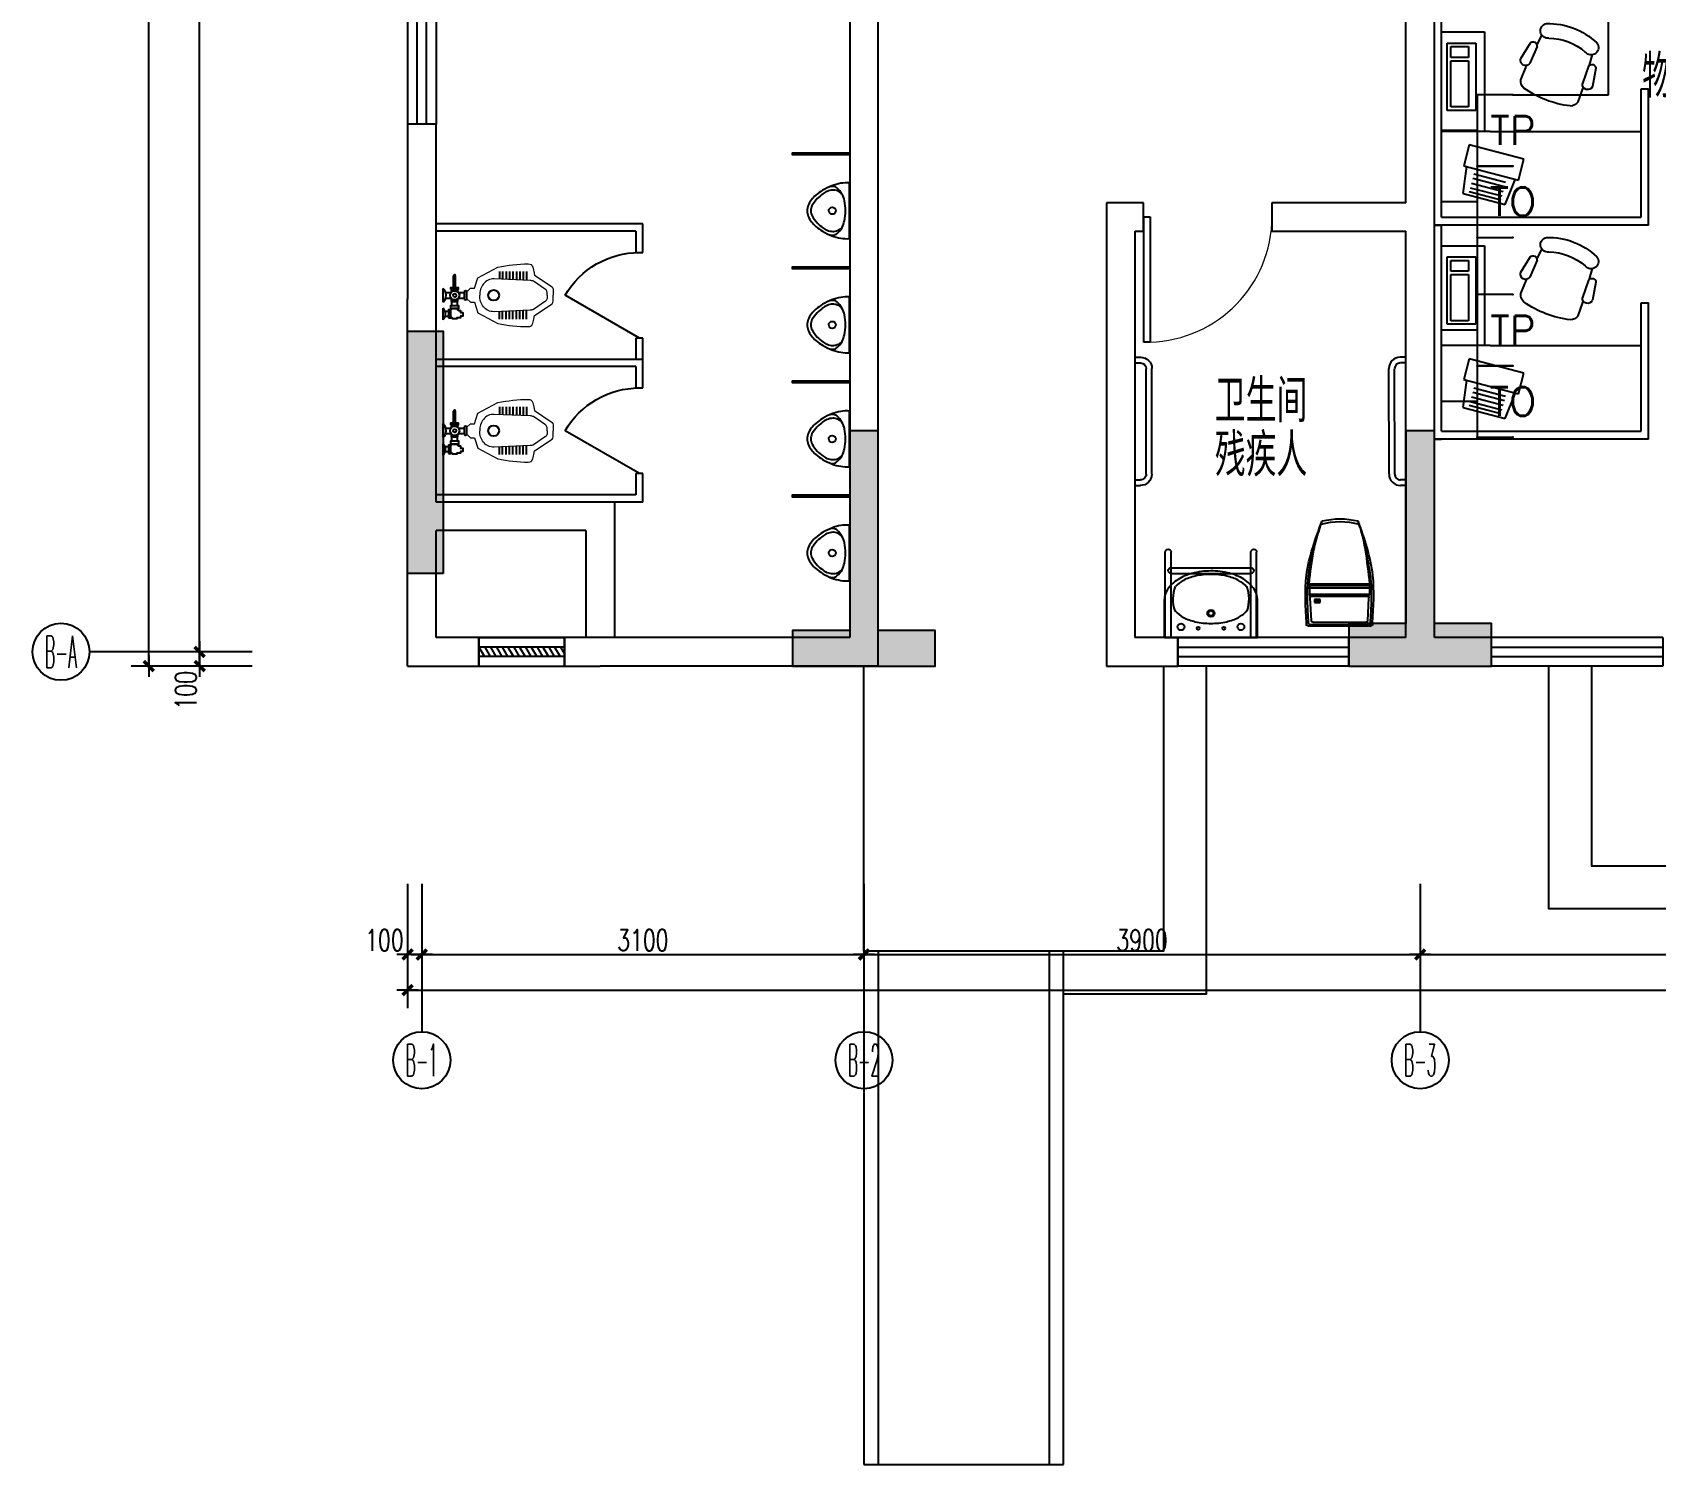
# Model space of a CAD drawing. Extents: x -41969 to 449372, y 65390 to 759577.
# Drawn here: x 63662 to 75042, y 697392 to 707436 of the extents above; entities that cross this region are included whole.
import ezdxf
from ezdxf.enums import TextEntityAlignment as Align

# ---------------------------------------------------------------- set-up
doc = ezdxf.new("R2010")
doc.units = 0
doc.header["$LTSCALE"] = 1000
doc.header["$MEASUREMENT"] = 0
doc.layers.add('74071 FF-SAN', color=4, linetype='Continuous', lineweight=20)
for name, color, linetype in [('AXIS_TEXT', 7, 'Continuous'), ('EQUIP-通讯', 241, 'Continuous'), ('IN-door', 2, 'Continuous'), ('jg新结构柱', 9, 'Continuous'), ('WALL', 7, 'Continuous'), ('WINDOW', 2, 'Continuous'), ('WINDOW_TEXT', 7, 'Continuous'), ('WIRE-照明', 120, 'Continuous'), ('卫生间洁具', 8, 'Continuous'), ('室外建筑', 8, 'Continuous'), ('标注', 1, 'Continuous'), ('装修家具', 8, 'Continuous')]:
    doc.layers.add(name, color=color, linetype=linetype)
doc.styles.add('_TCH_AXIS', font='COMPLEX', dxfattribs={"bigfont": 'GBCBIG'})
doc.styles.add('_TEL_DIM', font='SIMPLEX', dxfattribs={"width": 0.8, "height": 3.5, "bigfont": 'HZTXT'})
doc.styles.add('COMPLEX', font='complex_.ttf')
doc.styles.add('DIM_FONT', font='SIMPLEX', dxfattribs={"width": 0.7, "bigfont": 'GBCBIG'})
doc.styles.add('SIMPLEX', font='SIMPLEX.SHX')
doc.styles.get("Standard").update_dxf_attribs({"font": 'gbenor.shx', "bigfont": 'gbcbig.shx'})
doc.dimstyles.new('DIMN', dxfattribs={"dimtxt": 300, "dimasz": 1, "dimexe": 250, "dimexo": 0, "dimgap": 150, "dimtad": 1, "dimdec": 0, "dimzin": 0, "dimdsep": 46, "dimtxsty": 'DIM_FONT', "dimblk": '_DIMX', "dimcen": 0.09, "dimclrd": 1, "dimclrt": 7, "dimadec": 0, "dimazin": 0, "dimtfac": 1, "dimtdec": 0, "dimtix": 1, "dimtmove": 2, "dimatfit": 3, "dimldrblk": '_DIMX', "dimfxl": 0, "dimtolj": 1, "dimtzin": 0, "dimarcsym": 0})

# ---------------------------------------------------------------- blocks, each defined once
blk = doc.blocks.new('$DorLib2D$00000228')
at = {"color": 0}
blk.add_line((0.5, 0), (0, 0.866), dxfattribs=at)
blk.add_arc((0.5, 0), 1, 120, 180, dxfattribs=at)
blk = doc.blocks.new('A$C6CAE1B6A')
at = {"color": 8}
for p, q in [((186, 387), (186, 325)), ((209, 387), (209, 326)), ((233, 387), (233, 327)), ((257, 387), (257, 328)), ((281, 387), (281, 329)), ((305, 387), (305, 330)), ((329, 387), (329, 331)), ((353, 387), (353, 332)), ((376, 387), (376, 333)), ((732, 361), (716, 361)), ((755, 366), (732, 366)), ((770, 391), (770, 311)), ((664, 240), (622, 240)), ((753, 240), (714, 240)), ((732, 338), (716, 338)), ((755, 331), (732, 331)), ((770, 268), (770, 172)), ((186, 53), (186, 115)), ((209, 53), (209, 114)), ((663, 201), (622, 201)), ((753, 201), (715, 201)), ((233, 53), (233, 113)), ((257, 53), (257, 112)), ((281, 53), (281, 111)), ((305, 53), (305, 110)), ((329, 53), (329, 109)), ((353, 53), (353, 108)), ((376, 53), (376, 107))]:
    blk.add_line(p, q, dxfattribs=at)
for points in [[(716, 374), (712, 374), (712, 378), (706, 378), (706, 382), (671, 382), (671, 376), (646, 376), (646, 363), (631, 363), (631, 344), (646, 344), (646, 329), (661, 329), (661, 324), (667, 324), (667, 313), (707, 313), (719, 321)], [(605, 247), (605, 193)], [(622, 193), (622, 247)], [(669, 245), (669, 263), (712, 263), (712, 243)], [(712, 197), (712, 178), (669, 178), (669, 195)], [(683, 167), (683, 83), (686, 80), (686, 76), (690, 76)], [(697, 167), (697, 83), (694, 80), (694, 76), (690, 76)]]:
    blk.add_lwpolyline(points, dxfattribs=at)
for points in [[(732, 379), (716, 379), (716, 321), (732, 321)], [(719, 313), (660, 313), (660, 293), (719, 293)], [(671, 293), (709, 293), (709, 263), (671, 263)], [(718, 178), (662, 178), (662, 167), (718, 167)]]:
    blk.add_lwpolyline(points, close=True, dxfattribs=at)
for centre, radius in [((416, 220), 37.7), ((689, 220), 32.4), ((689, 220), 12)]:
    blk.add_circle(centre, radius, dxfattribs=at)
for centre, radius, start, end in [((808, 351), 55, 133.5861, 226.4139), ((614, 239), 12, 43.7102, 136.2898), ((817, 220), 67.5, 135.0245, 224.9756), ((614, 201), 12, 223.7102, 316.2898)]:
    blk.add_arc(centre, radius, start, end, dxfattribs=at)
at = {"layer": '74071 FF-SAN', "color": 8}
for points in [[(605, 220), (605, 244), (578, 269), (551, 269), (526, 343), (387, 417, 0.052543), (173, 440, 0.132929), (154, 435, 0.161391), (145, 425, 0.043176), (139, 407, 0.005173), (135, 387), (130, 361), (5, 279, 0.19508), (0, 262), (0, 220)], [(41, 220), (41, 242, -0.210701), (52, 261), (136, 319, -0.078002), (159, 324), (413, 335, -0.245665), (487, 300, -0.196051), (513, 220, -0.196051)], [(605, 220), (605, 196), (578, 171), (551, 171), (526, 97), (387, 23, -0.052543), (173, 0, -0.132929), (154, 5, -0.161391), (145, 15, -0.043176), (139, 33, -0.005173), (135, 53), (130, 79), (5, 161, -0.19508), (0, 178), (0, 220)], [(41, 220), (41, 198, 0.210701), (52, 179), (136, 121, 0.078002), (159, 116), (413, 105, 0.245665), (487, 140, 0.196051), (513, 220, 0.196051)]]:
    blk.add_lwpolyline(points, format="xyb", dxfattribs=at)
blk = doc.blocks.new('A$C2BEA3424')
at = {"layer": '卫生间洁具', "color": 8}
for points in [[(46, 0), (389, 187, 0.056281), (357, 240, 0.051243), (311, 287, 0.047086), (253, 329, 0.038643), (200, 354, 0.050944), (157, 365, 0.073316), (111, 366, 0.092337), (75, 355, 0.092337), (46, 331, 0.073316), (22, 292, 0.050944), (8, 249, 0.038643), (1, 191, 0.047086), (3, 120, 0.051243), (19, 56, 0.056281)], [(147, 222, -0.999985), (171, 179, -0.999985)]]:
    blk.add_lwpolyline(points, format="xyb", close=True, dxfattribs=at)
for points in [[(295, 196, 0.099174), (299, 234, 0.110283), (288, 267, 0.092873), (261, 297, 0.05733), (232, 315, 0.037877), (184, 333, 0.072182), (122, 342, 0.124936), (87, 333), (87, 333, 0.124936), (60, 308, 0.072182), (34, 252, 0.037877), (23, 201, 0.05733), (22, 167, 0.092873), (34, 128, 0.110283), (55, 102, 0.099174), (89, 84)], [(2, 135, 0.078162), (12, 112, 0.158684), (36, 94, 0.087457), (89, 84, 0.073385), (138, 92, 0.051629), (203, 119), (203, 119, 0.051629), (262, 159, 0.073385), (295, 197, 0.087457), (316, 246, 0.158684), (313, 276, 0.078162), (299, 297)]]:
    blk.add_lwpolyline(points, format="xyb", dxfattribs=at)
blk = doc.blocks.new('t436543545')
at = {"layer": '卫生间洁具', "color": 8}
for p, q in [((-174.3, 207.4), (174.3, 207.4)), ((-174.1, 211.2), (174.1, 211.2)), ((-163.6, 223.5), (-166, 228.9)), ((-166, 228.9), (166, 228.9)), ((-164, 223.5), (-164, 172.8)), ((-164, 223.5), (164, 223.5)), ((163.6, 223.5), (166, 228.9)), ((164, 223.5), (164, 172.8)), ((-158.2, 158.9), (-164, 172.8)), ((-164, 172.8), (164, 172.8)), ((-153.8, 26.3), (-160.3, 153.2)), ((-152.6, 161.3), (152.6, 161.3)), ((-136.2, 143.8), (-136.2, 126.8)), ((-132.1, 139.6), (-136.2, 143.8)), ((-106.5, 143.8), (-136.2, 143.8)), ((-136.2, 126.8), (-132.1, 131)), ((-136.2, 126.8), (-106.5, 126.8)), ((-132.1, 139.6), (-132.1, 131)), ((-110.7, 139.6), (-132.1, 139.6)), ((-132.1, 131), (-110.7, 131)), ((-110.7, 139.6), (-106.5, 143.8)), ((-110.7, 131), (-110.7, 139.6)), ((-106.5, 126.8), (-110.7, 131)), ((-106.5, 126.8), (-106.5, 143.8)), ((153.8, 26.5), (160.3, 153.2)), ((158.2, 158.9), (164, 172.8)), ((-172.6, 0), (172.6, 0)), ((-161.1, 6.1), (161.1, 6.1)), ((-146.4, 19.2), (146.1, 19.2))]:
    blk.add_line(p, q, dxfattribs=at)
at = {"layer": '卫生间洁具', "color": 8, "extrusion": (0, 0, -1)}
for centre, major_axis, start_param, end_param in [((2.8, 159.8), (-288.9, 288.9), 0.530194, 1.041746), ((2.8, 162), (9.6, 421.6), -0.257144, 0.211424), ((-152.6, 153.6), (5.43, 5.43), 3.875681, 5.497787), ((152.6, 153.6), (-5.43, 5.43), 0.785398, 2.407504), ((-172.6, 7.7), (5.43, 5.43), 2.356194, 3.926991), ((-161.1, 13.8), (5.43, 5.43), 2.356194, 3.926991), ((-146.4, 26.9), (5.43, 5.43), 2.356194, 3.865351), ((146.1, 26.9), (-5.43, 5.43), 2.407504, 3.926991), ((161.1, 13.8), (-5.43, 5.43), 2.356194, 3.926991), ((172.6, 7.7), (-5.43, 5.43), 2.356194, 3.926991)]:
    blk.add_ellipse(centre, major_axis=major_axis, ratio=1, start_param=start_param, end_param=end_param, dxfattribs=at)
at = {"layer": '卫生间洁具', "color": 8}
for points, knots in [([(-180.3, 15.4), (-185.7, 102.9), (-197.6, 294.2), (-131.7, 474.5), (-95.1, 572.2)], [0, 0, 0, 0, 338.804999, 740.75677, 740.75677, 740.75677, 740.75677]), ([(-166, 228.9), (-159.2, 291), (-150.4, 370.5), (-123.5, 484.7), (-106.5, 536.8), (-94.7, 572.3)], [0, 0, 0, 0, 243.986476, 311.812746, 457.847378, 457.847378, 457.847378, 457.847378]), ([(-165.1, 299.7), (-158.4, 344.9), (-148.8, 410.1), (-121.7, 490.1), (-108.6, 536.8), (-98.7, 563.2), (-95.3, 572.2)], [0, 0, 0, 0, 177.63578, 256.874701, 329.28458, 366.908342, 366.908342, 366.908342, 366.908342]), ([(166, 228.9), (159.2, 291), (148.6, 370.5), (129.5, 484.7), (112.5, 536.7), (100.7, 572.2)], [0, 0, 0, 0, 243.986476, 311.812746, 457.701069, 457.701069, 457.701069, 457.701069]), ([(180.3, 15.4), (185.7, 102.9), (197.6, 294.2), (137.6, 474.5), (101.1, 572.2)], [0, 0, 0, 0, 338.804999, 740.75677, 740.75677, 740.75677, 740.75677]), ([(165.1, 299.7), (158.4, 344.9), (147, 410.1), (127.6, 490.1), (114.6, 536.8), (104.7, 563.2), (101.2, 572.2)], [0, 0, 0, 0, 177.63578, 256.874701, 329.28458, 366.908342, 366.908342, 366.908342, 366.908342]), ([(-169.2, 22.1), (-170, 35.5), (-170.8, 48.8), (-173.3, 92.8), (-174.6, 123.4), (-175.3, 183.9), (-174.5, 214), (-171.2, 253.5), (-170.2, 263.2), (-167.9, 281.9), (-166.6, 290.8), (-165.1, 299.7)], [7.770106, 7.770106, 7.770106, 7.770106, 59.582039, 59.582039, 178.746117, 178.746117, 297.910195, 297.910195, 337.263709, 337.263709, 373.444525, 373.444525, 373.444525, 373.444525]), ([(169.2, 22.1), (170, 35.5), (170.8, 48.8), (173.3, 92.8), (174.6, 123.4), (175.3, 183.9), (174.5, 214), (171.2, 253.5), (170.2, 263.2), (168.2, 279.3), (167.3, 285.6), (166.4, 291.8)], [7.770106, 7.770106, 7.770106, 7.770106, 59.582039, 59.582039, 178.746117, 178.746117, 297.910195, 297.910195, 337.263709, 337.263709, 362.752763, 362.752763, 362.752763, 362.752763])]:
    blk.add_open_spline(points, degree=3, knots=knots, dxfattribs=at)
for points in [[(166.4, 291.8), (165.9, 294.5), (165.5, 297.1), (165.1, 299.7)], [(-180.3, 7.7), (-180.3, 10.2), (-180.3, 12.8), (-180.3, 15.4)], [(-168.8, 13.8), (-168.9, 16.6), (-169, 19.3), (-169.2, 22.1)], [(168.8, 13.8), (168.9, 16.6), (169, 19.3), (169.2, 22.1)], [(180.3, 7.7), (180.3, 10.2), (180.3, 12.8), (180.3, 15.4)]]:
    blk.add_open_spline(points, degree=3, dxfattribs=at)
blk = doc.blocks.new('无障碍卫生间栏杆')
at = {"layer": '卫生间洁具', "color": 8}
for p, q in [((1655980, 241696), (1656580, 241696)), ((1655980, 241656), (1656580, 241656)), ((1656430, 241096), (1656430, 241656)), ((1656470, 241096), (1656470, 241656)), ((1655980, 241096), (1656580, 241096)), ((1655980, 241056), (1656580, 241056))]:
    blk.add_line(p, q, dxfattribs=at)
for centre, start, end in [((1656450, 241656), 0, 180), ((1656580, 241676), 270, 90), ((1656450, 241096), 180, 0), ((1656580, 241076), 270, 90)]:
    blk.add_arc(centre, 20, start, end, dxfattribs=at)
blk = doc.blocks.new('454y4')
at = {"layer": '卫生间洁具', "color": 8}
for p, q in [((326, 0), (-326, 0)), ((326, 0), (326, -268)), ((-326, 0), (-326, -268)), ((248, -183), (250, -185)), ((251, -189), (251, -186))]:
    blk.add_line(p, q, dxfattribs=at)
for centre, radius in [((-210, -75), 24), ((-90, -65), 10), ((90, -65), 10), ((210, -75), 24), ((210, -75), 24), ((210, -75), 24), ((0, -170), 25)]:
    blk.add_circle(centre, radius, dxfattribs=at)
at = {"layer": '卫生间洁具', "color": 8, "lineweight": 13}
blk.add_circle((0, -170), 15, dxfattribs=at)
at = {"layer": '卫生间洁具', "color": 8}
for centre, radius, start, end in [((-41, -437), 333, 102.0046, 117.1742), ((0, -630), 531, 90, 102.0046), ((0, -630), 531, 77.9954, 90), ((41, -437), 333, 62.8258, 77.9954), ((-14, -268), 253, 161.5387, 200.6978), ((-103, -316), 196, 117.1742, 139.6099), ((103, -316), 196, 41.3739, 62.8258), ((250, -186), 1, 0, 48.6776), ((14, -268), 253, 339.3022, 18.4613), ((199, -204), 127, 0.2324, 2.117), ((-199, -268), 127, 179.0394, 180.2324), ((-199, -268), 127, 180.2324, 214.1952), ((-104, -203), 241, 214.1952, 238.6427), ((104, -203), 241, 301.8221, 326.2695), ((199, -266), 127, 326.2695, 0.2324), ((-103, -226), 196, 221.8556, 242.8258), ((-42, -101), 361, 238.6427, 255.9417), ((-41, -105), 333, 242.8258, 257.9954), ((-1, 61), 528, 255.9417, 270.2324), ((0, 88), 531, 257.9954, 270), ((0, 88), 531, 270, 282.0046), ((-1, 61), 528, 270.2324, 284.523), ((41, -105), 333, 282.0046, 297.1742), ((40, -101), 361, 284.523, 301.8221), ((103, -226), 196, 297.1742, 318.0501)]:
    blk.add_arc(centre, radius, start, end, dxfattribs=at)
blk = doc.blocks.new('A$C5B707979')
at = {"layer": '卫生间洁具', "color": 8}
for p, q in [((58, 874), (798, 881)), ((58, 834), (798, 841)), ((839, 763), (839, 801)), ((879, 763), (879, 802))]:
    blk.add_line(p, q, dxfattribs=at)
at = {"layer": '卫生间洁具', "color": 1}
for p, q in [((-21, 762), (-21, 793)), ((19, 763), (19, 794))]:
    blk.add_line(p, q, dxfattribs=at)
at = {"layer": '卫生间洁具', "color": 8}
for centre, radius, start, end in [((59, 794), 80, 90.4889, 181.1203), ((59, 794), 40, 90.4889, 181.1203), ((799, 801), 80, 1.1203, 90.4889), ((799, 801), 40, 1.1203, 90.4889)]:
    blk.add_arc(centre, radius, start, end, dxfattribs=at)
blk = doc.blocks.new('A$C3ECB1412')
at = {"layer": '装修家具', "color": 8}
for p, q in [((0, 1500), (0, 0)), ((0, 1500), (0, 0)), ((1500, 1500), (0, 1500)), ((0, 1500), (50, 1500)), ((1500, 1500), (1500, 544)), ((50, 1444), (50, 844)), ((50, 1444), (1450, 1444)), ((1450, 1444), (1450, 844)), ((201, 1278), (496, 1355)), ((201, 1278), (227, 1087)), ((244, 1263), (466, 1322)), ((250, 1237), (473, 1295)), ((259, 1205), (482, 1263)), ((496, 1355), (567, 1176)), ((205, 1083), (588, 1184)), ((268, 1171), (491, 1229)), ((276, 1140), (499, 1199)), ((588, 1184), (626, 1037)), ((243, 937), (205, 1083)), ((626, 1037), (243, 937)), ((50, 844), (50, 0)), ((50, 844), (50, 0)), ((390, 844), (50, 844)), ((350, 144), (350, 844)), ((390, 844), (1450, 844)), ((1450, 844), (1450, 544)), ((90, 695), (90, 223)), ((289, 695), (90, 695)), ((289, 223), (289, 695)), ((115, 670), (115, 347)), ((239, 670), (115, 670)), ((239, 347), (239, 670)), ((1008, 635), (1043, 536)), ((605, 480), (646, 383)), ((1081, 386), (1038, 507)), ((1132, 400), (1108, 527)), ((1450, 544), (1500, 544)), ((115, 347), (239, 347)), ((719, 246), (669, 365)), ((1088, 377), (1108, 304)), ((239, 323), (115, 323)), ((115, 323), (115, 248)), ((115, 248), (239, 248)), ((239, 248), (239, 323)), ((671, 223), (604, 333)), ((719, 236), (753, 168)), ((50, 144), (350, 144)), ((90, 223), (289, 223)), ((0, 0), (50, 0))]:
    blk.add_line(p, q, dxfattribs=at)
for centre, radius, start, end in [((1036, -39), 708, 96.8246, 125.3087), ((950, 594), 70.3, 35.575, 88.634), ((675, 488), 70.3, 133.4994, 186.5584), ((1074, 512), 36.8, 24.5799, 187.0599), ((639, 344), 36.8, 35.0735, 197.5535), ((1104, 401), 27.9, 213.3494, 358.8432), ((691, 242), 27.9, 223.2902, 8.784), ((797, 582), 394, 270.7801, 311.3533), ((1098, 254), 51.9, 322.3317, 140.7492), ((795, 137), 51.9, 81.3842, 259.8017), ((800, 575), 489, 268.3277, 313.8056)]:
    blk.add_arc(centre, radius, start, end, dxfattribs=at)
blk = doc.blocks.new('asdsdggf54554')
at = {"layer": 'jg新结构柱'}
h = blk.add_hatch(color=256, dxfattribs=at)
h.paths.add_polyline_path([(-88250, -2243116), (-88771, -2243116), (-88771, -2243366), (-88250, -2243366)])
h.paths.add_polyline_path([(-77521, -2218066), (-77521, -2217666), (-78321, -2217666), (-78321, -2218066)])
h.paths.add_polyline_path([(-86921, -2218066), (-86921, -2217666), (-87721, -2217666), (-87721, -2218066)])
h.paths.add_polyline_path([(-86971, -2243366), (-87550, -2243366), (-87550, -2243116), (-87221, -2243116), (-87221, -2240916), (-86971, -2240916)])
h.paths.add_polyline_path([(-86921, -2235516), (-89271, -2235516), (-89271, -2235816), (-87221, -2235816), (-87221, -2237016), (-86921, -2237016)])
h.paths.add_polyline_path([(-85221, -2240666), (-85221, -2240016), (-84971, -2240016), (-84971, -2240416), (-83121, -2240416), (-83121, -2240666)])
h.paths.add_polyline_path([(-77521, -2240666), (-77521, -2240016), (-77771, -2240016), (-77771, -2240416), (-79171, -2240416), (-79171, -2240666)])
h.paths.add_polyline_path([(-77521, -2224816), (-77521, -2225466), (-77821, -2225466), (-77821, -2225116), (-79171, -2225116), (-79171, -2224816)])
h.paths.add_polyline_path([(-85321, -2224816), (-85321, -2225516), (-85021, -2225516), (-85021, -2225116), (-83571, -2225116), (-83571, -2224816)])
h.paths.add_polyline_path([(-83571, -2232566), (-83571, -2232866), (-84921, -2232866), (-84921, -2233416), (-85221, -2233416), (-85221, -2232016), (-84921, -2232016), (-84921, -2232566)])
h.paths.add_polyline_path([(-79171, -2232566), (-79171, -2232866), (-77821, -2232866), (-77821, -2233416), (-77521, -2233416), (-77521, -2232016), (-77821, -2232016), (-77821, -2232566)])
h.paths.add_polyline_path([(-76121, -2243116), (-76721, -2243116), (-76721, -2243366), (-76371, -2243366), (-76371, -2244766), (-76121, -2244766)])
h.paths.add_polyline_path([(-79221, -2244766), (-79421, -2244766), (-79421, -2243366), (-79821, -2243366), (-79821, -2243116), (-78821, -2243116), (-78821, -2243366), (-79221, -2243366)])
h.paths.add_polyline_path([(-76371, -2252166), (-76121, -2252166), (-76121, -2251916), (-76121, -2250466), (-76371, -2250466)])
h.paths.add_polyline_path([(-83096, -2245116), (-83346, -2245116), (-83346, -2245366), (-83346, -2247366), (-83096, -2247366)])
h.paths.add_polyline_path([(-79221, -2251166), (-79421, -2251166), (-79421, -2252566), (-79821, -2252566), (-79821, -2252816), (-78821, -2252816), (-78821, -2252566), (-79221, -2252566)])
h.paths.add_polyline_path([(-83121, -2251166), (-83321, -2251166), (-83321, -2252516), (-83721, -2252516), (-83721, -2252816), (-82721, -2252816), (-82721, -2252516), (-83121, -2252516)])
h.paths.add_polyline_path([(-95021, -2243416), (-95021, -2242116), (-94721, -2242116), (-94721, -2243116), (-93371, -2243116), (-93371, -2243416)])
h.paths.add_polyline_path([(-97021, -2235516), (-94821, -2235516), (-94821, -2235816), (-96721, -2235816), (-96721, -2237266), (-97021, -2237266)])
h.paths.add_polyline_path([(-96771, -2243365), (-97421, -2243365), (-97421, -2243115), (-97021, -2243115), (-97021, -2241665), (-96771, -2241665)])
h.paths.add_polyline_path([(-91171, -2247015), (-90871, -2247015), (-90871, -2245415), (-90521, -2245415), (-90521, -2245115), (-91521, -2245115), (-91521, -2245415), (-91171, -2245415)])
h.paths.add_polyline_path([(-90871, -2251166), (-91171, -2251166), (-91171, -2252516), (-91721, -2252516), (-91721, -2252816), (-90321, -2252816), (-90321, -2252516), (-90871, -2252516)])
h.paths.add_polyline_path([(-98946, -2245116), (-98696, -2245116), (-98696, -2245366), (-98696, -2247366), (-98946, -2247366)])
h.paths.add_polyline_path([(-105671, -2252166), (-105921, -2252166), (-105921, -2251916), (-105921, -2250466), (-105671, -2250466)])
h.paths.add_polyline_path([(-98721, -2251166), (-98921, -2251166), (-98921, -2252516), (-99321, -2252516), (-99321, -2252816), (-98321, -2252816), (-98321, -2252516), (-98721, -2252516)])
h.paths.add_polyline_path([(-102621, -2251166), (-102821, -2251166), (-102821, -2252566), (-103221, -2252566), (-103221, -2252816), (-102221, -2252816), (-102221, -2252566), (-102621, -2252566)])
h.paths.add_polyline_path([(-105921, -2243116), (-105321, -2243116), (-105321, -2243366), (-105671, -2243366), (-105671, -2244766), (-105921, -2244766)])
h.paths.add_polyline_path([(-102821, -2244765), (-102621, -2244765), (-102621, -2243365), (-102221, -2243365), (-102221, -2243115), (-103221, -2243115), (-103221, -2243365), (-102821, -2243365)])
h.paths.add_polyline_path([(-105121, -2236016), (-105121, -2235616), (-105921, -2235616), (-105921, -2236016)])
h.paths.add_polyline_path([(-96221, -2218066), (-96221, -2217666), (-97021, -2217666), (-97021, -2218066)])
h.paths.add_polyline_path([(-105121, -2218066), (-105121, -2217666), (-105921, -2217666), (-105921, -2218066)])
h = blk.add_hatch(color=256, dxfattribs=at)
h.dxf.hatch_style = 1
h.paths.add_polyline_path([(-105671, -2250466), (-105921, -2250466), (-105921, -2251916), (-105921, -2251916), (-105921, -2252166), (-105671, -2252166)])
for points in [[(-105671, -2252166), (-105921, -2252166), (-105921, -2251916), (-105921, -2251916), (-105921, -2250466), (-105671, -2250466)], [(-102621, -2251166), (-102821, -2251166), (-102821, -2252566), (-103221, -2252566), (-103221, -2252816), (-102221, -2252816), (-102221, -2252566), (-102621, -2252566)], [(-98721, -2251166), (-98921, -2251166), (-98921, -2252516), (-99321, -2252516), (-99321, -2252816), (-98321, -2252816), (-98321, -2252516), (-98721, -2252516)]]:
    blk.add_lwpolyline(points, close=True, dxfattribs=at)
blk = doc.blocks.new('_DIMX')
blk.add_line((-150, 0), (150, 0))
at = {"const_width": 50}
blk.add_lwpolyline([(-70, -70), (70, 70)], dxfattribs=at)
blk = doc.blocks.new('*D75')
at = {"layer": 'Defpoints', "color": 0}
for p in [(84621, -2167744), (84989, -2167744), (84989, -2167844)]:
    blk.add_point(p, dxfattribs=at)
at = {"layer": '标注', "color": 0, "lineweight": -2}
for p, q in [((84989, -2167744), (84496, -2167744)), ((84989, -2167844), (84496, -2167844))]:
    blk.add_line(p, q, dxfattribs=at)
at = {"layer": '标注', "color": 1, "lineweight": -2}
blk.add_line((84621, -2167843), (84621, -2167744), dxfattribs=at)
at = {"layer": '标注', "color": 1, "lineweight": -2, "xscale": 0.5, "yscale": 0.5, "zscale": 0.5}
for p, rotation in [((84621, -2167744), 90), ((84621, -2167844), 270)]:
    blk.add_blockref('_DIMX', p, dxfattribs=dict(at, rotation=rotation))
at = {"layer": '标注', "color": 7, "insert": (84524, -2168014), "char_height": 150, "attachment_point": 5, "rotation": 90, "style": 'DIM_FONT'}
blk.add_mtext('\\A1;100', dxfattribs=at)
blk = doc.blocks.new('*D76')
at = {"layer": 'Defpoints', "color": 0}
for p in [(84621, -2158244), (84989, -2158244), (84989, -2167744)]:
    blk.add_point(p, dxfattribs=at)
at = {"layer": '标注', "color": 0, "lineweight": -2}
for p, q in [((84989, -2158244), (84496, -2158244)), ((84989, -2167744), (84496, -2167744))]:
    blk.add_line(p, q, dxfattribs=at)
at = {"layer": '标注', "color": 1, "lineweight": -2}
blk.add_line((84621, -2167743), (84621, -2158244), dxfattribs=at)
at = {"layer": '标注', "color": 1, "lineweight": -2, "xscale": 0.5, "yscale": 0.5, "zscale": 0.5}
for p, rotation in [((84621, -2158244), 90), ((84621, -2167744), 270)]:
    blk.add_blockref('_DIMX', p, dxfattribs=dict(at, rotation=rotation))
at = {"layer": '标注', "color": 7, "insert": (84521, -2162994), "char_height": 150, "attachment_point": 5, "rotation": 90, "style": 'DIM_FONT'}
blk.add_mtext('\\A1;9500', dxfattribs=at)
blk = doc.blocks.new('*D85')
at = {"layer": 'Defpoints', "color": 0}
for p in [(84265, -2132694), (84989, -2132694), (84989, -2167844)]:
    blk.add_point(p, dxfattribs=at)
at = {"layer": '标注', "color": 0, "lineweight": -2}
for p, q in [((84989, -2132694), (84140, -2132694)), ((84989, -2167844), (84140, -2167844))]:
    blk.add_line(p, q, dxfattribs=at)
at = {"layer": '标注', "color": 1, "lineweight": -2}
blk.add_line((84265, -2167843), (84265, -2132694), dxfattribs=at)
at = {"layer": '标注', "color": 1, "lineweight": -2, "xscale": 0.5, "yscale": 0.5, "zscale": 0.5}
for p, rotation in [((84265, -2132694), 90), ((84265, -2167844), 270)]:
    blk.add_blockref('_DIMX', p, dxfattribs=dict(at, rotation=rotation))
at = {"layer": '标注', "color": 7, "insert": (84165, -2150269), "char_height": 150, "attachment_point": 5, "rotation": 90, "style": 'DIM_FONT'}
blk.add_mtext('\\A1;35150', dxfattribs=at)
blk = doc.blocks.new('*D97')
at = {"layer": 'Defpoints', "color": 0}
for p in [(86179, -2169371), (89279, -2169371), (89279, -2169867)]:
    blk.add_point(p, dxfattribs=at)
at = {"layer": '标注', "color": 0, "lineweight": -2}
for p, q in [((86179, -2169371), (86179, -2169992)), ((89279, -2169371), (89279, -2169992))]:
    blk.add_line(p, q, dxfattribs=at)
at = {"layer": '标注', "color": 1, "lineweight": -2}
blk.add_line((86180, -2169867), (89279, -2169867), dxfattribs=at)
at = {"layer": '标注', "color": 1, "lineweight": -2, "xscale": 0.5, "yscale": 0.5, "zscale": 0.5, "rotation": 180}
blk.add_blockref('_DIMX', (86179, -2169867), dxfattribs=at)
at = {"layer": '标注', "color": 1, "lineweight": -2, "xscale": 0.5, "yscale": 0.5, "zscale": 0.5}
blk.add_blockref('_DIMX', (89279, -2169867), dxfattribs=at)
at = {"layer": '标注', "color": 7, "insert": (87729, -2169767), "char_height": 150, "attachment_point": 5, "style": 'DIM_FONT'}
blk.add_mtext('\\A1;3100', dxfattribs=at)
blk = doc.blocks.new('*D98')
at = {"layer": 'Defpoints', "color": 0}
for p in [(89279, -2169371), (93179, -2169371), (93179, -2169867)]:
    blk.add_point(p, dxfattribs=at)
at = {"layer": '标注', "color": 0, "lineweight": -2}
for p, q in [((89279, -2169371), (89279, -2169992)), ((93179, -2169371), (93179, -2169992))]:
    blk.add_line(p, q, dxfattribs=at)
at = {"layer": '标注', "color": 1, "lineweight": -2}
blk.add_line((89280, -2169867), (93179, -2169867), dxfattribs=at)
at = {"layer": '标注', "color": 1, "lineweight": -2, "xscale": 0.5, "yscale": 0.5, "zscale": 0.5, "rotation": 180}
blk.add_blockref('_DIMX', (89279, -2169867), dxfattribs=at)
at = {"layer": '标注', "color": 1, "lineweight": -2, "xscale": 0.5, "yscale": 0.5, "zscale": 0.5}
blk.add_blockref('_DIMX', (93179, -2169867), dxfattribs=at)
at = {"layer": '标注', "color": 7, "insert": (91229, -2169767), "char_height": 150, "attachment_point": 5, "style": 'DIM_FONT'}
blk.add_mtext('\\A1;3900', dxfattribs=at)
blk = doc.blocks.new('*D99')
at = {"layer": 'Defpoints', "color": 0}
for p in [(93179, -2169371), (97079, -2169371), (97079, -2169867)]:
    blk.add_point(p, dxfattribs=at)
at = {"layer": '标注', "color": 0, "lineweight": -2}
for p, q in [((93179, -2169371), (93179, -2169992)), ((97079, -2169371), (97079, -2169992))]:
    blk.add_line(p, q, dxfattribs=at)
at = {"layer": '标注', "color": 1, "lineweight": -2}
blk.add_line((93180, -2169867), (97079, -2169867), dxfattribs=at)
at = {"layer": '标注', "color": 1, "lineweight": -2, "xscale": 0.5, "yscale": 0.5, "zscale": 0.5, "rotation": 180}
blk.add_blockref('_DIMX', (93179, -2169867), dxfattribs=at)
at = {"layer": '标注', "color": 1, "lineweight": -2, "xscale": 0.5, "yscale": 0.5, "zscale": 0.5}
blk.add_blockref('_DIMX', (97079, -2169867), dxfattribs=at)
at = {"layer": '标注', "color": 7, "insert": (95129, -2169767), "char_height": 150, "attachment_point": 5, "style": 'DIM_FONT'}
blk.add_mtext('\\A1;3900', dxfattribs=at)
blk = doc.blocks.new('*D106')
at = {"layer": 'Defpoints', "color": 0}
for p in [(86079, -2169371), (115879, -2169371), (115879, -2170117)]:
    blk.add_point(p, dxfattribs=at)
at = {"layer": '标注', "color": 0, "lineweight": -2}
for p, q in [((86079, -2169371), (86079, -2170242)), ((115879, -2169371), (115879, -2170242))]:
    blk.add_line(p, q, dxfattribs=at)
at = {"layer": '标注', "color": 1, "lineweight": -2}
blk.add_line((86080, -2170117), (115879, -2170117), dxfattribs=at)
at = {"layer": '标注', "color": 1, "lineweight": -2, "xscale": 0.5, "yscale": 0.5, "zscale": 0.5, "rotation": 180}
blk.add_blockref('_DIMX', (86079, -2170117), dxfattribs=at)
at = {"layer": '标注', "color": 1, "lineweight": -2, "xscale": 0.5, "yscale": 0.5, "zscale": 0.5}
blk.add_blockref('_DIMX', (115879, -2170117), dxfattribs=at)
at = {"layer": '标注', "color": 7, "insert": (100979, -2170017), "char_height": 150, "attachment_point": 5, "style": 'DIM_FONT'}
blk.add_mtext('\\A1;29800', dxfattribs=at)
blk = doc.blocks.new('_AXISO')
blk.add_circle((0, 0), 0.5)
at = {"layer": 'AXIS_TEXT', "style": 'COMPLEX', "width": 1.041667}
blk.add_attdef('A', text='', height=0.56, dxfattribs=at).set_placement((-0.25, -0.28), (0.25, -0.28), align=Align.FIT)
blk = doc.blocks.new('*D107')
at = {"layer": 'Defpoints', "color": 0}
for p in [(86079, -2169371), (86179, -2169371), (86079, -2169867)]:
    blk.add_point(p, dxfattribs=at)
at = {"layer": '标注', "color": 0, "lineweight": -2}
for p, q in [((86079, -2169371), (86079, -2169992)), ((86179, -2169371), (86179, -2169992))]:
    blk.add_line(p, q, dxfattribs=at)
at = {"layer": '标注', "color": 1, "lineweight": -2}
blk.add_line((86179, -2169867), (86080, -2169867), dxfattribs=at)
at = {"layer": '标注', "color": 1, "lineweight": -2, "xscale": 0.5, "yscale": 0.5, "zscale": 0.5, "rotation": 180}
blk.add_blockref('_DIMX', (86079, -2169867), dxfattribs=at)
at = {"layer": '标注', "color": 1, "lineweight": -2, "xscale": 0.5, "yscale": 0.5, "zscale": 0.5}
blk.add_blockref('_DIMX', (86179, -2169867), dxfattribs=at)
at = {"layer": '标注', "color": 7, "insert": (85917, -2169766), "char_height": 150, "attachment_point": 5, "style": 'DIM_FONT'}
blk.add_mtext('\\A1;100', dxfattribs=at)
blk = doc.blocks.new('_wblk')
for p, q in [((-0.5, 0.5), (0.5, 0.5)), ((0.5, 0.167), (-0.5, 0.167)), ((0.5, -0.167), (-0.5, -0.167)), ((-0.5, -0.5), (0.5, -0.5))]:
    blk.add_line(p, q)
at = {"layer": 'WINDOW_TEXT', "style": 'SIMPLEX', "flags": 9}
blk.add_attdef('A', text='', height=1, dxfattribs=at).set_placement((0, 1.5), align=Align.MIDDLE)
blk = doc.blocks.new('$WINLIB2D$00000039')
at = {"color": 0}
for points in [[(-0.5, 0.5), (-0.5, -0.5)], [(0.5, 0.5), (-0.5, 0.5)], [(0.5, -0.5), (0.5, 0.5)], [(-0.5, 0.167), (0.5, 0.167)], [(-0.452, -0.167), (-0.5, 0.084)], [(-0.384, -0.167), (-0.448, 0.167)], [(-0.316, -0.167), (-0.38, 0.167)], [(-0.248, -0.167), (-0.312, 0.167)], [(-0.18, -0.167), (-0.244, 0.167)], [(-0.112, -0.167), (-0.176, 0.167)], [(-0.044, -0.167), (-0.108, 0.167)], [(0.024, -0.167), (-0.04, 0.167)], [(0.092, -0.167), (0.028, 0.167)], [(0.16, -0.167), (0.096, 0.167)], [(0.228, -0.167), (0.164, 0.167)], [(0.296, -0.167), (0.232, 0.167)], [(0.364, -0.167), (0.3, 0.167)], [(0.432, -0.167), (0.368, 0.167)], [(0.5, -0.167), (0.436, 0.167)], [(-0.5, -0.167), (0.5, -0.167)], [(0.5, -0.5), (-0.5, -0.5)]]:
    blk.add_lwpolyline(points, dxfattribs=at)
blk = doc.blocks.new('$DorLib2D$00000001')
for p, q in [((0.45, 0.975), (0.5, 0.975)), ((0.45, 0), (0.45, 0.975)), ((0.5, 0), (0.5, 0.975)), ((0.5, 0), (0.45, 0))]:
    blk.add_line(p, q)
at = {"lineweight": 13}
blk.add_arc((0.475, 0), 0.975, 91.4693, 180, dxfattribs=at)
blk = doc.blocks.new('$WINLIB2D$00000001')
at = {"color": 0}
for points in [[(-0.5, 0.5), (-0.5, -0.5)], [(-0.5, 0.5), (0.5, 0.5)], [(0.5, -0.5), (0.5, 0.5)], [(0.5, 0.1667), (-0.5, 0.1667)], [(0.5, -0.1667), (-0.5, -0.1667)], [(-0.5, -0.5), (0.5, -0.5)]]:
    blk.add_lwpolyline(points, dxfattribs=at)
blk = doc.blocks.new('$equip$00001847')
for p, q in [((-0.5, 0.499), (-0.5, 0.999)), ((0.5, 0.999), (0.5, 0.499)), ((0.5, 0.499), (-0.5, 0.499)), ((0, 0.5), (0, 0))]:
    blk.add_line(p, q)
for p in [(-0.5, 0.999), (0.5, 0.999), (-0.5, 0.499), (0.5, 0.499), (0, 0)]:
    blk.add_point(p)
at = {"color": 7, "style": '_TEL_DIM'}
blk.add_attdef('$TEXT$', text='', height=0.4, dxfattribs=at).set_placement((0, 0.999), align=Align.MIDDLE_CENTER)
at = {"color": 7, "style": '_TEL_DIM', "flags": 1}
blk.add_attdef('A', text='', height=0.00002, dxfattribs=at).set_placement((0, 0), align=Align.MIDDLE_CENTER)
blk = doc.blocks.new('A$C1C350876')
at = {"layer": '标注', "color": 1}
for p, q in [((-14865.3, -10665), (-16005.3, -10665)), ((-13675.4, -12291.6), (-13675.4, -13329.1)), ((-10575.4, -12291.6), (-10575.4, -13329.1)), ((-6675.4, -12291.6), (-6675.4, -13329.1))]:
    blk.add_line(p, q, dxfattribs=at)
blk.add_circle((-16205.3, -10665), 200, dxfattribs=at)
ref = blk.add_blockref('_AXISO', (-13675.4, -13529.1), dxfattribs=dict(at, xscale=400, yscale=400, zscale=400))
ref.add_attrib('A', 'B-1', dxfattribs={"layer": 'AXIS_TEXT', "height": 226.27, "style": '_TCH_AXIS', "width": 0.368421}).set_placement((-13788.5, -13642.2), (-13562.2, -13642.2), align=Align.FIT)
ref = blk.add_blockref('_AXISO', (-10575.4, -13529.1), dxfattribs=dict(at, xscale=400, yscale=400, zscale=400))
ref.add_attrib('A', 'B-2', dxfattribs={"layer": 'AXIS_TEXT', "height": 226.27, "style": '_TCH_AXIS', "width": 0.33871}).set_placement((-10688.5, -13642.2), (-10462.2, -13642.2), align=Align.FIT)
ref = blk.add_blockref('_AXISO', (-6675.4, -13529.1), dxfattribs=dict(at, xscale=400, yscale=400, zscale=400))
ref.add_attrib('A', 'B-3', dxfattribs={"layer": 'AXIS_TEXT', "height": 226.27, "style": '_TCH_AXIS', "width": 0.33871}).set_placement((-6788.5, -13642.2), (-6562.2, -13642.2), align=Align.FIT)
at = {"layer": '标注', "color": 0, "style": '_TCH_AXIS', "width": 0.318182}
blk.add_text('B-A', height=226.27, dxfattribs=at).set_placement((-16318.5, -10778.1), (-16092.2, -10778.1), align=Align.FIT)
at = {"layer": '标注', "color": 1}
for p1, p2, distance, picture, middle in [((-14865.3, -10765), (-14865.3, 24385), 724.2, '*D85', (-15689.5, 6810)), ((-14865.3, -10665), (-14865.3, -1165), 368.2, '*D76', (-15333.4, -5915)), ((-13775.4, -12291.6), (16024.6, -12291.6), -746.8, '*D106', (1124.6, -12938.4)), ((-13675.4, -12291.6), (-10575.4, -12291.6), -496.8, '*D97', (-12125.4, -12688.4)), ((-10575.4, -12291.6), (-6675.4, -12291.6), -496.8, '*D98', (-8625.4, -12688.4)), ((-6675.4, -12291.6), (-2775.4, -12291.6), -496.8, '*D99', (-4725.4, -12688.4))]:
    dim = blk.add_aligned_dim(p1=p1, p2=p2, distance=distance, dimstyle='DIMN', override={"dimscale": 0.5, "dimgap": 50}, dxfattribs=at)
    dim.commit()
    dim.dimension.update_dxf_attribs({"geometry": picture, "text_midpoint": middle, "insert": (-99854.4, 2157078.9)})
for base, p1, p2, angle, picture, middle in [((-15233.4, -10665), (-14865.3, -10765), (-14865.3, -10665), 90, '*D75', (-15330.5, -10934.7)), ((-13775.4, -12788.4), (-13675.4, -12291.6), (-13775.4, -12291.6), 180, '*D107', (-13937.7, -12687.2))]:
    dim = blk.add_linear_dim(base=base, p1=p1, p2=p2, angle=angle, dimstyle='DIMN', override={"dimscale": 0.5, "dimgap": 50}, dxfattribs=at)
    dim.commit()
    dim.dimension.update_dxf_attribs({"geometry": picture, "text_midpoint": middle, "dimtype": 129, "insert": (-99854.4, 2157078.9)})

msp = doc.modelspace()

# ---------------------------------------------------------------- linework, layer by layer
at = {"layer": 'WALL'}
for p, q in [((73292.3, 706242.2), (73292.3, 709092.2)), ((73492.3, 706142.2), (73492.3, 709192.2)), ((69392.3, 708192.2), (69392.3, 703192.2)), ((69592.3, 702992.2), (69592.3, 708192.2)), ((66492.3, 706791.8), (66292.3, 706791.8)), ((66292.3, 706791.8), (66292.3, 705566.4)), ((66492.3, 705566.4), (66492.3, 706791.8)), ((71453.1, 706242.2), (71192.3, 706242.2)), ((71192.3, 706242.2), (71192.3, 702992.2)), ((71453.1, 706042.2), (71453.1, 706242.2)), ((73292.3, 706242.2), (72353.1, 706242.2)), ((72353.1, 706242.2), (72353.1, 706042.2)), ((73492.3, 703192.2), (73492.3, 706142.2)), ((71392.3, 706042.2), (71453.1, 706042.2)), ((71392.3, 706042.2), (71392.3, 703192.2)), ((72353.1, 706042.2), (73292.3, 706042.2)), ((73292.3, 703192.2), (73292.3, 706042.2)), ((66292.3, 704042.6), (66292.3, 705567)), ((66492.3, 704142.6), (66492.3, 705567)), ((67742.3, 704142.6), (66492.3, 704142.6)), ((67742.3, 704142.6), (67742.3, 703192.2)), ((66292.3, 702992.2), (66292.3, 704042.6)), ((66492.3, 703192.2), (66492.3, 703942.6)), ((67542.3, 703942.6), (66492.3, 703942.6)), ((67542.3, 703942.6), (67542.3, 703192.2)), ((66792.3, 703192.2), (66492.3, 703192.2)), ((66792.3, 702992.2), (66792.3, 703192.2)), ((67542.3, 703192.2), (67392.3, 703192.2)), ((67392.3, 703192.2), (67392.3, 702992.2)), ((69392.3, 703192.2), (67742.3, 703192.2)), ((71692.3, 703192.2), (71392.3, 703192.2)), ((71692.3, 702992.2), (71692.3, 703192.2)), ((73292.3, 703192.2), (72892.3, 703192.2)), ((72892.3, 703192.2), (72892.3, 702992.2)), ((73892.3, 703192.2), (73492.3, 703192.2)), ((73892.3, 702992.2), (73892.3, 703192.2)), ((66292.3, 702992.2), (66792.3, 702992.2)), ((67392.3, 702992.2), (67642.3, 702992.2)), ((69592.3, 702992.2), (67642.3, 702992.2)), ((71192.3, 702992.2), (71692.3, 702992.2)), ((72892.3, 702992.2), (73392.3, 702992.2)), ((73392.3, 702992.2), (73892.3, 702992.2))]:
    msp.add_line(p, q, dxfattribs=at)
at = {"layer": 'WINDOW'}
msp.add_line((66492.3, 704315.8), (66492.3, 704916.2), dxfattribs=at)
msp.add_lwpolyline([(67892.3, 703191.8), (66492.3, 703191.8)], dxfattribs=at)
at = {"layer": 'WIRE-照明'}
for p, q in [((74711.7, 706998.7), (74711.7, 712126.7)), ((74041.8, 706998.7), (74711.7, 706998.7))]:
    msp.add_line(p, q, dxfattribs=at)
at = {"layer": 'WIRE-照明', "linetype": 'Continuous'}
msp.add_line((73791.8, 705998.7), (73791.8, 705597.6), dxfattribs=at)
at = {"layer": '卫生间洁具', "color": 8}
for p, q in [((67942.3, 706092.6), (66492.3, 706092.6)), ((67892.3, 706042.6), (66492.3, 706042.6)), ((67892.3, 706042.6), (67892.3, 705892.6)), ((67942.3, 705892.6), (67942.3, 706092.6)), ((67892.3, 705892.6), (67942.3, 705892.6)), ((67942.3, 705292.6), (67892.3, 705292.6)), ((67892.3, 705292.6), (67892.3, 705142.6)), ((67942.3, 705117.6), (67942.3, 705292.6)), ((67942.3, 705142.6), (66492.3, 705142.6)), ((67892.3, 705142.6), (66492.3, 705142.6)), ((67942.3, 704942.6), (67942.3, 705142.6)), ((67892.3, 705092.6), (66492.3, 705092.6)), ((67892.3, 705092.6), (66492.3, 705092.6)), ((67892.3, 705092.6), (67892.3, 704942.6)), ((67892.3, 704942.6), (67942.3, 704942.6)), ((67942.3, 704342.6), (67892.3, 704342.6)), ((67892.3, 704342.6), (67892.3, 704192.6)), ((67942.3, 704142.6), (67942.3, 704342.6)), ((67892.3, 704192.6), (66492.3, 704192.6)), ((67942.3, 704142.6), (66492.3, 704142.6))]:
    msp.add_line(p, q, dxfattribs=at)
for points in [[(69392.3, 706577.9), (68992.1, 706577.9), (68992.1, 706592.6), (69392.3, 706592.6)], [(69392.3, 705777.9), (68992.1, 705777.9), (68992.1, 705792.6), (69392.3, 705792.6)], [(69392.3, 704977.9), (68992.1, 704977.9), (68992.1, 704992.6), (69392.3, 704992.6)], [(69392.3, 704177.9), (68992.1, 704177.9), (68992.1, 704192.6), (69392.3, 704192.6)]]:
    msp.add_lwpolyline(points, dxfattribs=at)
at = {"layer": '室外建筑'}
for p, q in [((69492.3, 700992.2), (69492.3, 697392.2)), ((69592.3, 700992.2), (69592.3, 697392.2)), ((70792.3, 697392.2), (70792.3, 700992.2)), ((70892.3, 697392.2), (70892.3, 700992.2)), ((69492.3, 697392.2), (70892.3, 697392.2))]:
    msp.add_line(p, q, dxfattribs=at)
for points in [[(71592.3, 702992.2), (71592.3, 700992.2), (69492.3, 700992.2), (69492.3, 702992.2)], [(71892.3, 702992.2), (71892.3, 700692.2), (70892.3, 700692.2)], [(74292.3, 702992.2), (74292.3, 701292.2), (77392.3, 701292.2), (77392.3, 702992.2)], [(74592.3, 702992.2), (74592.3, 701592.2), (77092.3, 701592.2), (77092.3, 702992.2)]]:
    msp.add_lwpolyline(points, dxfattribs=at)

# ---------------------------------------------------------------- block references
at = {"color": 8}
for name, p, rotation in [('A$C2BEA3424', (69369.8, 705949.7), 61.44509897595174), ('A$C2BEA3424', (69369.8, 705149.7), 61.44509897595174), ('A$C5B707979', (74047.2, 704272.6), 89.5110990876783), ('A$C2BEA3424', (69369.8, 704349.7), 61.44509897595174), ('A$C2BEA3424', (69369.8, 703549.7), 61.44509897595174)]:
    msp.add_blockref(name, p, dxfattribs=dict(at, rotation=rotation))
at = {"color": 8, "xscale": -1, "rotation": 270.4889009123217}
msp.add_blockref('A$C5B707979', (70637.3, 704272.6), dxfattribs=at)
at = {"layer": 'EQUIP-通讯'}
ref = msp.add_blockref('$equip$00001847', (73542.3, 706748.7), dxfattribs=dict(at, xscale=-500.0000000000005, yscale=500, zscale=500, rotation=270.0000025044649))
ref.add_attrib('$TEXT$', 'TP', dxfattribs={"layer": '0', "color": 7, "height": 200, "style": '_TEL_DIM'}).set_placement((74041.8, 706748.7), align=Align.MIDDLE_CENTER)
ref = msp.add_blockref('$equip$00001847', (73542.3, 706248.7), dxfattribs=dict(at, xscale=-500.0000000000005, yscale=500, zscale=500, rotation=270.0000025044649))
ref.add_attrib('$TEXT$', 'TO', dxfattribs={"layer": '0', "color": 7, "height": 200, "style": '_TEL_DIM'}).set_placement((74041.8, 706248.7), align=Align.MIDDLE_CENTER)
ref = msp.add_blockref('$equip$00001847', (73542.3, 705347.6), dxfattribs=dict(at, xscale=-500.0000000000005, yscale=500, zscale=500, rotation=270.0000025044649))
ref.add_attrib('$TEXT$', 'TP', dxfattribs={"layer": '0', "color": 7, "height": 200, "style": '_TEL_DIM'}).set_placement((74041.8, 705347.6), align=Align.MIDDLE_CENTER)
ref = msp.add_blockref('$equip$00001847', (73542.3, 704847.6), dxfattribs=dict(at, xscale=-500.0000000000005, yscale=500, zscale=500, rotation=270.0000025044649))
ref.add_attrib('$TEXT$', 'TO', dxfattribs={"layer": '0', "color": 7, "height": 200, "style": '_TEL_DIM'}).set_placement((74041.8, 704847.6), align=Align.MIDDLE_CENTER)
at = {"layer": 'IN-door', "xscale": 900, "yscale": 900, "zscale": 200, "rotation": 179.9999999968873}
msp.add_blockref('$DorLib2D$00000001', (71903.1, 706142.2), dxfattribs=at)
at = {"layer": 'jg新结构柱'}
msp.add_blockref('asdsdggf54554', (172213.1, 2955807.7), dxfattribs=at)
at = {"layer": 'WINDOW'}
for name, p, xscale, yscale, zscale, rotation in [('_wblk', (66392.3, 707241.8), -900, -200, -900, 89.99999993435411), ('$WINLIB2D$00000039', (67092.3, 703092.2), 600, 200, 600, 180), ('$WINLIB2D$00000001', (72292.3, 703092.2), 1200, 200, 1200, 180), ('$WINLIB2D$00000001', (74492.3, 703092.2), 1200, -200, 1200, 180)]:
    msp.add_blockref(name, p, dxfattribs=dict(at, xscale=xscale, yscale=yscale, zscale=zscale, rotation=rotation))
at = {"layer": '卫生间洁具', "color": 8}
for name, p, rotation in [('A$C6CAE1B6A', (67312, 705812.6), 180.0000862444785), ('A$C6CAE1B6A', (67312, 704862.6), 180.0000862444785), ('454y4', (71925.1, 703192.2), 179.999999813237)]:
    msp.add_blockref(name, p, dxfattribs=dict(at, rotation=rotation))
at = {"layer": '卫生间洁具', "color": 8, "xscale": -600, "yscale": 600, "zscale": 50, "rotation": 90}
for p in [(67917.3, 705592.6), (67917.3, 704642.6)]:
    msp.add_blockref('$DorLib2D$00000228', p, dxfattribs=at)
at = {"layer": '卫生间洁具', "color": 8, "xscale": 1.284970469772815, "yscale": 1.284970469772816, "zscale": 1.284970469772815}
msp.add_blockref('t436543545', (72826.7, 703274.8), dxfattribs=at)
at = {"layer": '卫生间洁具', "color": 8, "xscale": -1, "rotation": 269.9999999733541}
msp.add_blockref('无障碍卫生间栏杆', (-169450.8, -952788.3), dxfattribs=at)
at = {"layer": '标注'}
msp.add_blockref('A$C1C350876', (80067.6, 713757.2), dxfattribs=at)
at = {"layer": '装修家具', "color": 8, "xscale": -1, "rotation": 180}
for p in [(73492.3, 707584.4), (73492.3, 706084.4)]:
    msp.add_blockref('A$C3ECB1412', p, dxfattribs=at)

# ---------------------------------------------------------------- texts
at = {"color": 9}
for s, p in [('物管室', (74948.2, 706978.3)), ('卫生间', (71952.1, 704702)), ('残疾人', (71952.1, 704322.3))]:
    msp.add_text(s, height=300, dxfattribs=at).set_placement(p)

doc.saveas('drawing.dxf')
